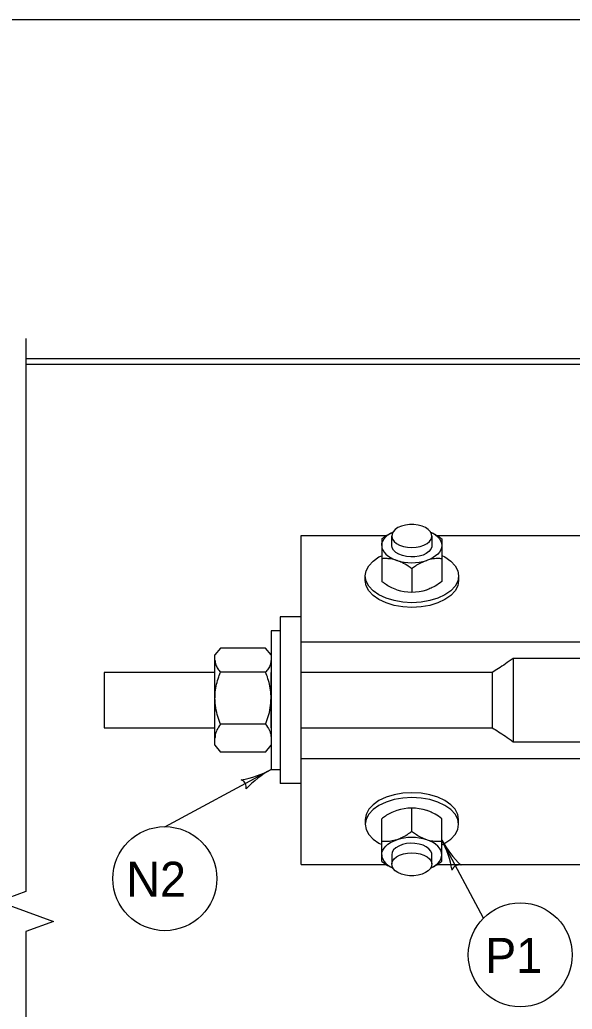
# Model space of a CAD drawing. Extents: x 503 to 668, y 594 to 694.
# Drawn here: x 530.51 to 541.61, y 674.61 to 694.45 of the extents above; entities that cross this region are included whole.
import ezdxf

# ---------------------------------------------------------------- set-up
doc = ezdxf.new("R2010")
doc.units = 0
for name, color, linetype in [('Level 1', 7, 'Continuous'), ('Level 2', 7, 'Continuous'), ('R_OR_NAMEBOUND_PR', 7, 'Continuous')]:
    doc.layers.add(name, color=color, linetype=linetype)

msp = doc.modelspace()

# ---------------------------------------------------------------- linework, layer by layer
at = {"layer": 'Level 1'}
for centre, radius, start, end in [((534.627, 681.137), 1.958, 279.8207, 298.4674), ((536.494, 677.695), 1.958, 118.4735, 137.1423), ((536.494, 677.695), 1.958, 118.4613, 118.4735), ((534.906, 679.062), 0.157, 347.2481, 69.3648), ((540.714, 678.924), 1.958, 208.1122, 208.1244), ((540.714, 678.924), 1.958, 208.1244, 226.7932), ((537.261, 677.078), 1.958, 9.4716, 28.1183), ((539.338, 677.345), 0.157, 76.899, 159.0157)]:
    msp.add_arc(centre, radius, start, end, dxfattribs=at)
at = {"layer": 'Level 2'}
for p, q in [((530.639, 687.66), (563.095, 687.66)), ((530.639, 687.545), (563.095, 687.545)), ((536.161, 684.108), (537.875, 684.108)), ((536.161, 677.508), (536.161, 684.108)), ((537.781, 684.043), (537.781, 683.186)), ((537.983, 683.909), (537.983, 684.1)), ((538.786, 684.1), (538.786, 683.909)), ((538.892, 684.108), (542.332, 684.108)), ((538.988, 684.043), (538.988, 683.186)), ((538.384, 683.444), (538.384, 682.974)), ((536.161, 682.478), (535.744, 682.478)), ((535.744, 682.478), (535.744, 679.138)), ((535.744, 682.2), (535.56, 682.2)), ((535.56, 682.2), (535.56, 679.416)), ((534.545, 681.852), (534.434, 681.713)), ((535.449, 681.852), (534.545, 681.852)), ((535.56, 681.713), (535.449, 681.852)), ((536.161, 681.977), (553.975, 681.977)), ((534.434, 679.903), (534.434, 681.713)), ((542.923, 681.643), (540.418, 681.643)), ((540.418, 681.643), (540.418, 679.973)), ((534.434, 681.365), (532.207, 681.365)), ((532.207, 681.365), (532.207, 680.251)), ((535.449, 681.369), (534.545, 681.369)), ((535.559, 680.251), (535.559, 681.365)), ((535.56, 681.365), (535.559, 681.365)), ((540, 681.365), (536.161, 681.365)), ((540, 681.365), (540, 680.251)), ((532.207, 680.251), (534.434, 680.251)), ((535.449, 680.325), (534.545, 680.325)), ((535.559, 680.251), (535.56, 680.251)), ((536.161, 680.251), (540, 680.251)), ((534.434, 679.903), (534.545, 679.764)), ((535.449, 679.764), (535.56, 679.903)), ((540.418, 679.973), (542.923, 679.973)), ((535.449, 679.764), (534.545, 679.764)), ((536.161, 679.639), (553.975, 679.639)), ((533.427, 678.269), (535.56, 679.416)), ((535.56, 679.416), (535.744, 679.416)), ((536.161, 679.138), (535.744, 679.138)), ((538.384, 678.172), (538.384, 678.642)), ((537.781, 677.573), (537.781, 678.43)), ((538.988, 677.573), (538.988, 678.43)), ((539.826, 676.436), (538.988, 678.001)), ((537.983, 677.707), (537.983, 677.516)), ((538.786, 677.516), (538.786, 677.707)), ((536.161, 677.508), (537.875, 677.508)), ((538.892, 677.508), (542.332, 677.508))]:
    msp.add_line(p, q, dxfattribs=at)
for points in [[(530.639, 688.061), (530.639, 676.971), (530.088, 676.771), (531.19, 676.37), (530.639, 676.17), (530.639, 665.08)], [(538.298, 683.875), (538.384, 683.869), (538.471, 683.875), (538.553, 683.891), (538.628, 683.916), (538.691, 683.951), (538.739, 683.992), (538.772, 684.038), (538.786, 684.087), (538.781, 684.137), (538.758, 684.185), (538.717, 684.229), (538.661, 684.267), (538.592, 684.297), (538.513, 684.318), (538.428, 684.329), (538.341, 684.329), (538.256, 684.318), (538.177, 684.297), (538.108, 684.267), (538.052, 684.229), (538.011, 684.185), (537.988, 684.137), (537.983, 684.087), (537.997, 684.038), (538.029, 683.992), (538.078, 683.951), (538.141, 683.916), (538.216, 683.891), (538.298, 683.875)], [(537.781, 683.909), (537.786, 683.954), (537.802, 683.999), (537.827, 684.042), (537.862, 684.082), (537.906, 684.12), (537.958, 684.154), (538.007, 684.179)], [(538.762, 684.179), (538.811, 684.154), (538.863, 684.12), (538.907, 684.082), (538.942, 684.042), (538.967, 683.999), (538.982, 683.954), (538.988, 683.909)], [(537.781, 683.909), (537.786, 683.864), (537.802, 683.82), (537.827, 683.777), (537.862, 683.736), (537.906, 683.699), (537.958, 683.665), (538.017, 683.635), (538.083, 683.61)], [(538.786, 683.909), (538.784, 683.884), (538.765, 683.836), (538.729, 683.79), (538.676, 683.751), (538.61, 683.718), (538.533, 683.695), (538.449, 683.682), (538.363, 683.679), (538.277, 683.687), (538.196, 683.706), (538.124, 683.733), (538.065, 683.77), (538.02, 683.812), (537.992, 683.86), (537.983, 683.909)], [(538.988, 683.909), (538.982, 683.864), (538.967, 683.82), (538.942, 683.777), (538.907, 683.736), (538.863, 683.699), (538.811, 683.665), (538.752, 683.635), (538.686, 683.61)], [(538.388, 682.762), (538.205, 682.772), (538.03, 682.803), (537.868, 682.852), (537.726, 682.919), (537.609, 683), (537.523, 683.093), (537.47, 683.194), (537.452, 683.299), (537.47, 683.404), (537.523, 683.504), (537.609, 683.597), (537.726, 683.679), (537.781, 683.705)], [(538.988, 683.708), (539.05, 683.679), (539.167, 683.597), (539.253, 683.504), (539.307, 683.404), (539.325, 683.299), (539.307, 683.194), (539.253, 683.093), (539.167, 683), (539.05, 682.919), (538.908, 682.852), (538.747, 682.803), (538.571, 682.772), (538.388, 682.762)], [(538.388, 682.667), (538.205, 682.677), (538.03, 682.708), (537.868, 682.757), (537.726, 682.824), (537.609, 682.906), (537.523, 682.998), (537.47, 683.099), (537.452, 683.204), (537.452, 683.299)], [(539.325, 683.299), (539.325, 683.204), (539.307, 683.099), (539.253, 682.998), (539.167, 682.906), (539.05, 682.824), (538.908, 682.757), (538.747, 682.708), (538.571, 682.677), (538.388, 682.667)], [(538.388, 678.949), (538.205, 678.939), (538.03, 678.908), (537.868, 678.859), (537.726, 678.792), (537.609, 678.71), (537.523, 678.618), (537.47, 678.517), (537.452, 678.412), (537.452, 678.317)], [(539.325, 678.317), (539.325, 678.412), (539.307, 678.517), (539.253, 678.618), (539.167, 678.71), (539.05, 678.792), (538.908, 678.859), (538.747, 678.908), (538.571, 678.939), (538.388, 678.949)], [(538.388, 678.854), (538.205, 678.844), (538.03, 678.813), (537.868, 678.764), (537.726, 678.697), (537.609, 678.616), (537.523, 678.523), (537.47, 678.422), (537.452, 678.317), (537.47, 678.212), (537.523, 678.112), (537.609, 678.019), (537.726, 677.937), (537.781, 677.911)], [(538.988, 677.908), (539.05, 677.937), (539.167, 678.019), (539.253, 678.112), (539.307, 678.212), (539.325, 678.317), (539.307, 678.422), (539.253, 678.523), (539.167, 678.616), (539.05, 678.697), (538.908, 678.764), (538.747, 678.813), (538.571, 678.844), (538.388, 678.854)], [(537.781, 677.707), (537.786, 677.752), (537.802, 677.796), (537.827, 677.839), (537.862, 677.88), (537.906, 677.917), (537.958, 677.951), (538.017, 677.981), (538.083, 678.006)], [(538.786, 677.707), (538.784, 677.732), (538.765, 677.78), (538.729, 677.826), (538.676, 677.865), (538.61, 677.898), (538.533, 677.921), (538.449, 677.934), (538.363, 677.937), (538.277, 677.929), (538.196, 677.91), (538.124, 677.882), (538.065, 677.846), (538.02, 677.804), (537.992, 677.756), (537.983, 677.707)], [(538.988, 677.707), (538.982, 677.752), (538.967, 677.796), (538.942, 677.839), (538.907, 677.88), (538.863, 677.917), (538.811, 677.951), (538.752, 677.981), (538.686, 678.006)], [(537.781, 677.707), (537.786, 677.662), (537.802, 677.617), (537.827, 677.574), (537.862, 677.534), (537.906, 677.496), (537.958, 677.462), (538.007, 677.437)], [(538.298, 677.741), (538.384, 677.747), (538.471, 677.741), (538.553, 677.725), (538.628, 677.7), (538.691, 677.665), (538.739, 677.624), (538.772, 677.578), (538.786, 677.529), (538.781, 677.479), (538.758, 677.431), (538.717, 677.387), (538.661, 677.349), (538.592, 677.319), (538.513, 677.298), (538.428, 677.287), (538.341, 677.287), (538.256, 677.298), (538.177, 677.319), (538.108, 677.349), (538.052, 677.387), (538.011, 677.431), (537.988, 677.479), (537.983, 677.529), (537.997, 677.578), (538.029, 677.624), (538.078, 677.665), (538.141, 677.7), (538.216, 677.725), (538.298, 677.741)], [(538.762, 677.437), (538.811, 677.462), (538.863, 677.496), (538.907, 677.534), (538.942, 677.574), (538.967, 677.617), (538.982, 677.662), (538.988, 677.707)]]:
    msp.add_lwpolyline(points, dxfattribs=at)
for centre in [(533.427, 677.227), (540.563, 675.699)]:
    msp.add_circle(centre, 1.043, dxfattribs=at)
for centre, start, end in [((538.384, 684.559), 252.3871, 287.6129), ((538.384, 683.971), 252.3871, 287.6129), ((538.384, 677.645), 72.3871, 107.6129), ((538.384, 677.057), 72.3871, 107.6129)]:
    msp.add_arc(centre, 0.997, start, end, dxfattribs=at)
for points in [[(537.781, 684.043), (537.827, 684.077), (537.898, 684.128), (537.978, 684.162), (538.006, 684.174)], [(538.761, 684.179), (538.778, 684.171), (538.817, 684.153), (538.876, 684.119), (538.935, 684.081), (538.971, 684.055), (538.988, 684.043)], [(538.083, 683.61), (538.041, 683.621), (537.959, 683.644), (537.865, 683.647), (537.806, 683.645), (537.79, 683.644), (537.781, 683.644)], [(538.988, 683.644), (538.956, 683.645), (538.909, 683.648), (538.845, 683.643), (538.776, 683.635), (538.723, 683.622), (538.687, 683.61), (538.686, 683.61)], [(538.384, 683.444), (538.338, 683.477), (538.245, 683.542), (538.139, 683.591), (538.084, 683.609), (538.083, 683.61)], [(538.686, 683.61), (538.643, 683.593), (538.555, 683.558), (538.457, 683.496), (538.401, 683.456), (538.384, 683.444)], [(538.083, 683.021), (538.04, 683.037), (537.952, 683.072), (537.854, 683.134), (537.798, 683.175), (537.781, 683.186)], [(538.988, 683.186), (538.941, 683.154), (538.848, 683.088), (538.743, 683.04), (538.687, 683.021), (538.686, 683.021)], [(540.418, 681.643), (540.364, 681.604), (540.265, 681.532), (540.126, 681.438), (540.039, 681.387), (540, 681.365)], [(534.434, 681.61), (534.437, 681.579), (534.445, 681.515), (534.491, 681.435), (534.53, 681.387), (534.545, 681.369)], [(535.56, 681.61), (535.557, 681.579), (535.549, 681.515), (535.503, 681.435), (535.463, 681.387), (535.449, 681.369)], [(534.434, 680.847), (534.434, 680.87), (534.436, 680.963), (534.462, 681.128), (534.509, 681.277), (534.54, 681.357), (534.545, 681.369)], [(535.56, 680.847), (535.56, 680.87), (535.558, 680.963), (535.532, 681.128), (535.485, 681.277), (535.454, 681.357), (535.449, 681.369)], [(534.545, 680.325), (534.528, 680.369), (534.489, 680.474), (534.444, 680.649), (534.437, 680.78), (534.434, 680.847)], [(535.449, 680.325), (535.465, 680.369), (535.505, 680.474), (535.55, 680.649), (535.557, 680.78), (535.56, 680.847)], [(534.545, 680.325), (534.518, 680.286), (534.465, 680.206), (534.436, 680.111), (534.434, 680.056), (534.434, 680.045)], [(535.449, 680.325), (535.475, 680.286), (535.529, 680.206), (535.558, 680.111), (535.56, 680.056), (535.56, 680.045)], [(540, 680.251), (540.039, 680.229), (540.126, 680.178), (540.265, 680.084), (540.364, 680.012), (540.418, 679.973)], [(538.083, 678.595), (538.04, 678.579), (537.952, 678.544), (537.854, 678.482), (537.798, 678.441), (537.781, 678.43)], [(538.988, 678.43), (538.941, 678.462), (538.848, 678.527), (538.743, 678.576), (538.687, 678.595), (538.686, 678.595)], [(538.384, 678.172), (538.338, 678.139), (538.245, 678.074), (538.139, 678.025), (538.084, 678.007), (538.083, 678.006)], [(538.686, 678.006), (538.643, 678.023), (538.555, 678.058), (538.457, 678.12), (538.401, 678.16), (538.384, 678.172)], [(538.083, 678.006), (538.041, 677.995), (537.959, 677.972), (537.865, 677.969), (537.806, 677.971), (537.79, 677.972), (537.781, 677.972)], [(538.988, 677.972), (538.956, 677.971), (538.909, 677.968), (538.845, 677.973), (538.776, 677.981), (538.723, 677.994), (538.687, 678.006), (538.686, 678.006)], [(537.781, 677.573), (537.827, 677.539), (537.898, 677.488), (537.978, 677.453), (538.006, 677.442)], [(538.761, 677.437), (538.778, 677.445), (538.817, 677.463), (538.876, 677.497), (538.935, 677.535), (538.971, 677.561), (538.988, 677.573)]]:
    msp.add_open_spline(points, degree=3, dxfattribs=at)
at = {"layer": 'R_OR_NAMEBOUND_PR'}
msp.add_lwpolyline([(503.024, 594.327), (668.025, 594.327), (668.025, 694.453), (503.024, 694.453)], close=True, dxfattribs=at)

# ---------------------------------------------------------------- texts
at = {"layer": 'Level 2'}
for s, p in [('N2', (532.654, 676.866)), ('P1', (539.857, 675.338))]:
    msp.add_text(s, height=0.7, dxfattribs=at).set_placement(p)

doc.saveas('drawing.dxf')
